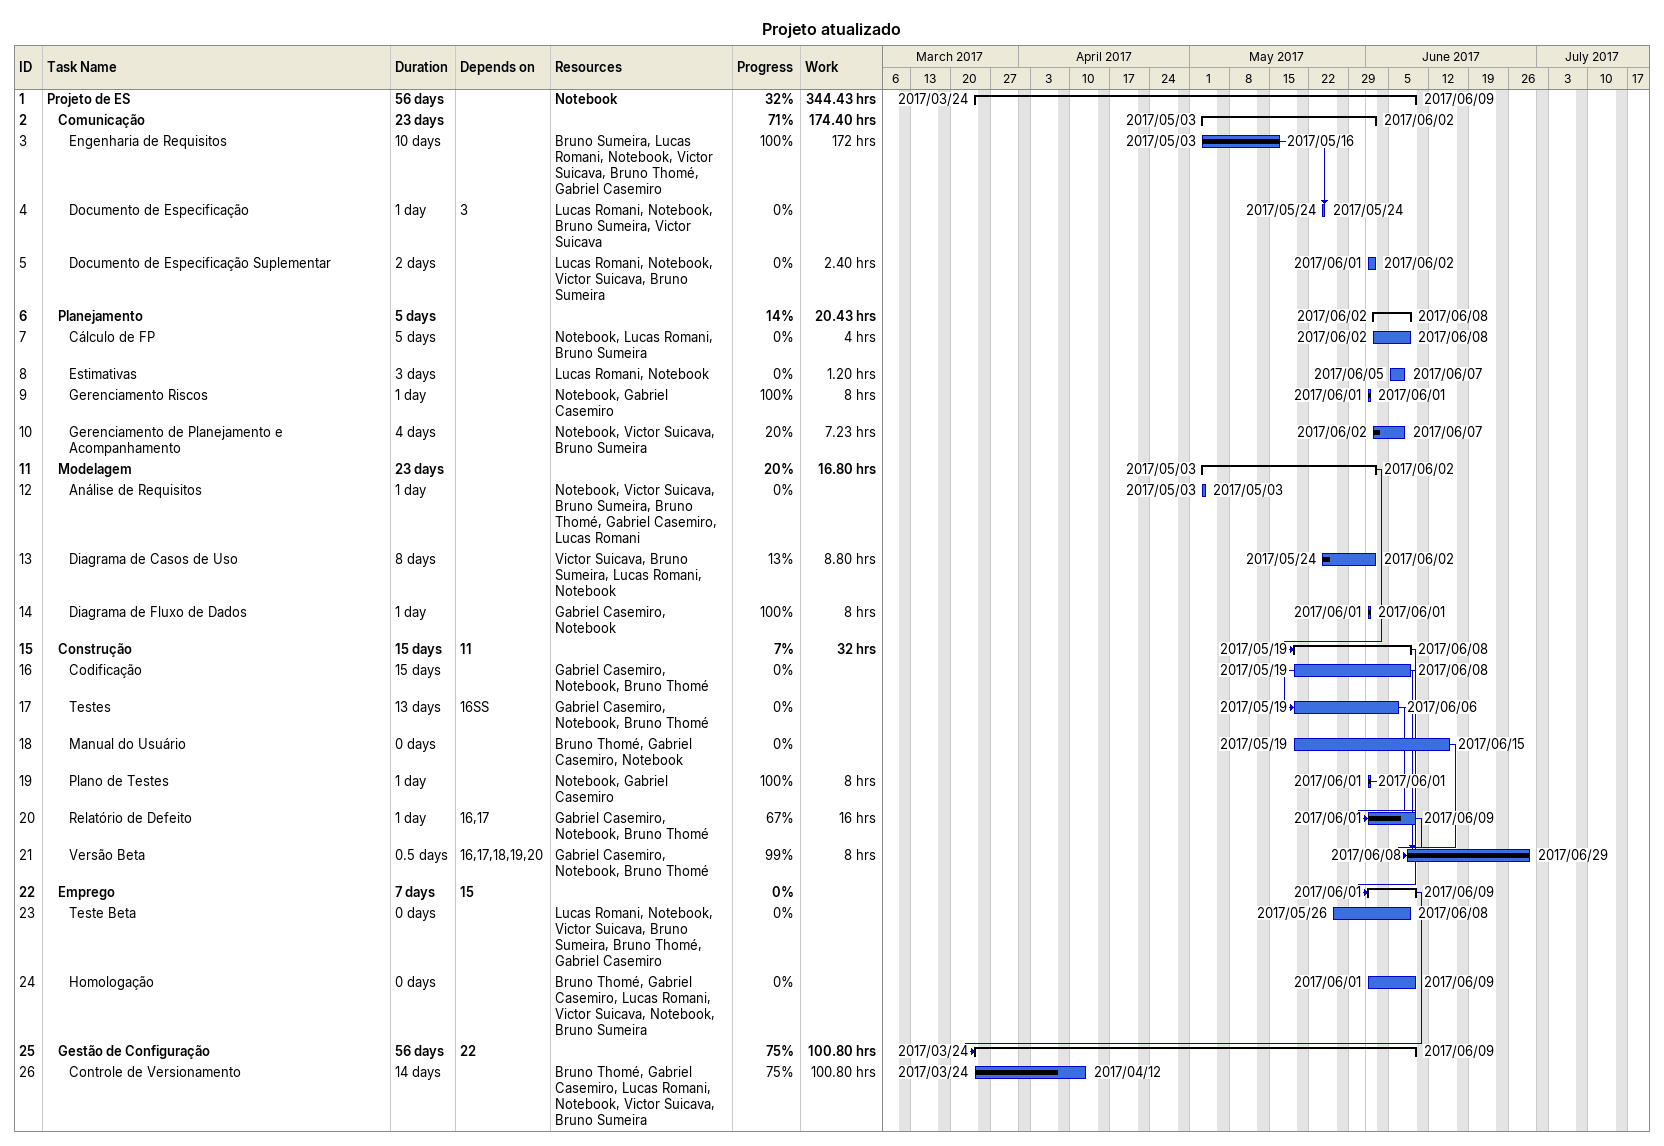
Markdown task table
Projeto atualizado

| ID | Level | Task | Duration | Start | Finish | Predecessors | Resources | % complete | Work (h) |
|---|---|---|---|---|---|---|---|---|---|
| 1 | 1 | **Projeto de ES** | 56d | 2017-03-24 | 2017-06-09 |  | Notebook | 32 | 344.43 |
| 2 | 2 | **Comunicação** | 23d | 2017-05-03 | 2017-06-02 |  |  | 71 | 174.40 |
| 3 | 3 | Engenharia de Requisitos | 10d | 2017-05-03 | 2017-05-16 |  | Bruno Sumeira, Lucas Romani, Notebook, Victor Suicava, Bruno Thomé, Gabriel Casemiro | 100 | 172 |
| 4 | 3 | Documento de Especificação | 1d | 2017-05-24 | 2017-05-24 | 3 | Lucas Romani, Notebook, Bruno Sumeira, Victor Suicava | 0 |  |
| 5 | 3 | Documento de Especificação Suplementar | 2d | 2017-06-01 | 2017-06-02 |  | Lucas Romani, Notebook, Victor Suicava, Bruno Sumeira | 0 | 2.40 |
| 6 | 2 | **Planejamento** | 5d | 2017-06-02 | 2017-06-08 |  |  | 14 | 20.43 |
| 7 | 3 | Cálculo de FP | 5d | 2017-06-02 | 2017-06-08 |  | Notebook, Lucas Romani, Bruno Sumeira | 0 | 4 |
| 8 | 3 | Estimativas | 3d | 2017-06-05 | 2017-06-07 |  | Lucas Romani, Notebook | 0 | 1.20 |
| 9 | 3 | Gerenciamento Riscos | 1d | 2017-06-01 | 2017-06-01 |  | Notebook, Gabriel Casemiro | 100 | 8 |
| 10 | 3 | Gerenciamento de Planejamento e Acompanhamento | 4d | 2017-06-02 | 2017-06-07 |  | Notebook, Victor Suicava, Bruno Sumeira | 20 | 7.23 |
| 11 | 2 | **Modelagem** | 23d | 2017-05-03 | 2017-06-02 |  |  | 20 | 16.80 |
| 12 | 3 | Análise de Requisitos | 1d | 2017-05-03 | 2017-05-03 |  | Notebook, Victor Suicava, Bruno Sumeira, Bruno Thomé, Gabriel Casemiro, Lucas Romani | 0 |  |
| 13 | 3 | Diagrama de Casos de Uso | 8d | 2017-05-24 | 2017-06-02 |  | Victor Suicava, Bruno Sumeira, Lucas Romani, Notebook | 13 | 8.80 |
| 14 | 3 | Diagrama de Fluxo de Dados | 1d | 2017-06-01 | 2017-06-01 |  | Gabriel Casemiro, Notebook | 100 | 8 |
| 15 | 2 | **Construção** | 15d | 2017-05-19 | 2017-06-08 | 11 |  | 7 | 32 |
| 16 | 3 | Codificação | 15d | 2017-05-19 | 2017-06-08 |  | Gabriel Casemiro, Notebook, Bruno Thomé | 0 |  |
| 17 | 3 | Testes | 13d | 2017-05-19 | 2017-06-06 | 16SS | Gabriel Casemiro, Notebook, Bruno Thomé | 0 |  |
| 18 | 3 | Manual do Usuário | 0d | 2017-05-19 | 2017-06-15 |  | Bruno Thomé, Gabriel Casemiro, Notebook | 0 |  |
| 19 | 3 | Plano de Testes | 1d | 2017-06-01 | 2017-06-01 |  | Notebook, Gabriel Casemiro | 100 | 8 |
| 20 | 3 | Relatório de Defeito | 1d | 2017-06-01 | 2017-06-09 | 16, 17 | Gabriel Casemiro, Notebook, Bruno Thomé | 67 | 16 |
| 21 | 3 | Versão Beta | 0.5d | 2017-06-08 | 2017-06-29 | 16, 17, 18, 19, 20 | Gabriel Casemiro, Notebook, Bruno Thomé | 99 | 8 |
| 22 | 2 | **Emprego** | 7d | 2017-06-01 | 2017-06-09 | 15 |  | 0 |  |
| 23 | 3 | Teste Beta | 0d | 2017-05-26 | 2017-06-08 |  | Lucas Romani, Notebook, Victor Suicava, Bruno Sumeira, Bruno Thomé, Gabriel Casemiro | 0 |  |
| 24 | 3 | Homologação | 0d | 2017-06-01 | 2017-06-09 |  | Bruno Thomé, Gabriel Casemiro, Lucas Romani, Victor Suicava, Notebook, Bruno Sumeira | 0 |  |
| 25 | 2 | **Gestão de Configuração** | 56d | 2017-03-24 | 2017-06-09 | 22 |  | 75 | 100.80 |
| 26 | 3 | Controle de Versionamento | 14d | 2017-03-24 | 2017-04-12 |  | Bruno Thomé, Gabriel Casemiro, Lucas Romani, Notebook, Victor Suicava, Bruno Sumeira | 75 | 100.80 |
